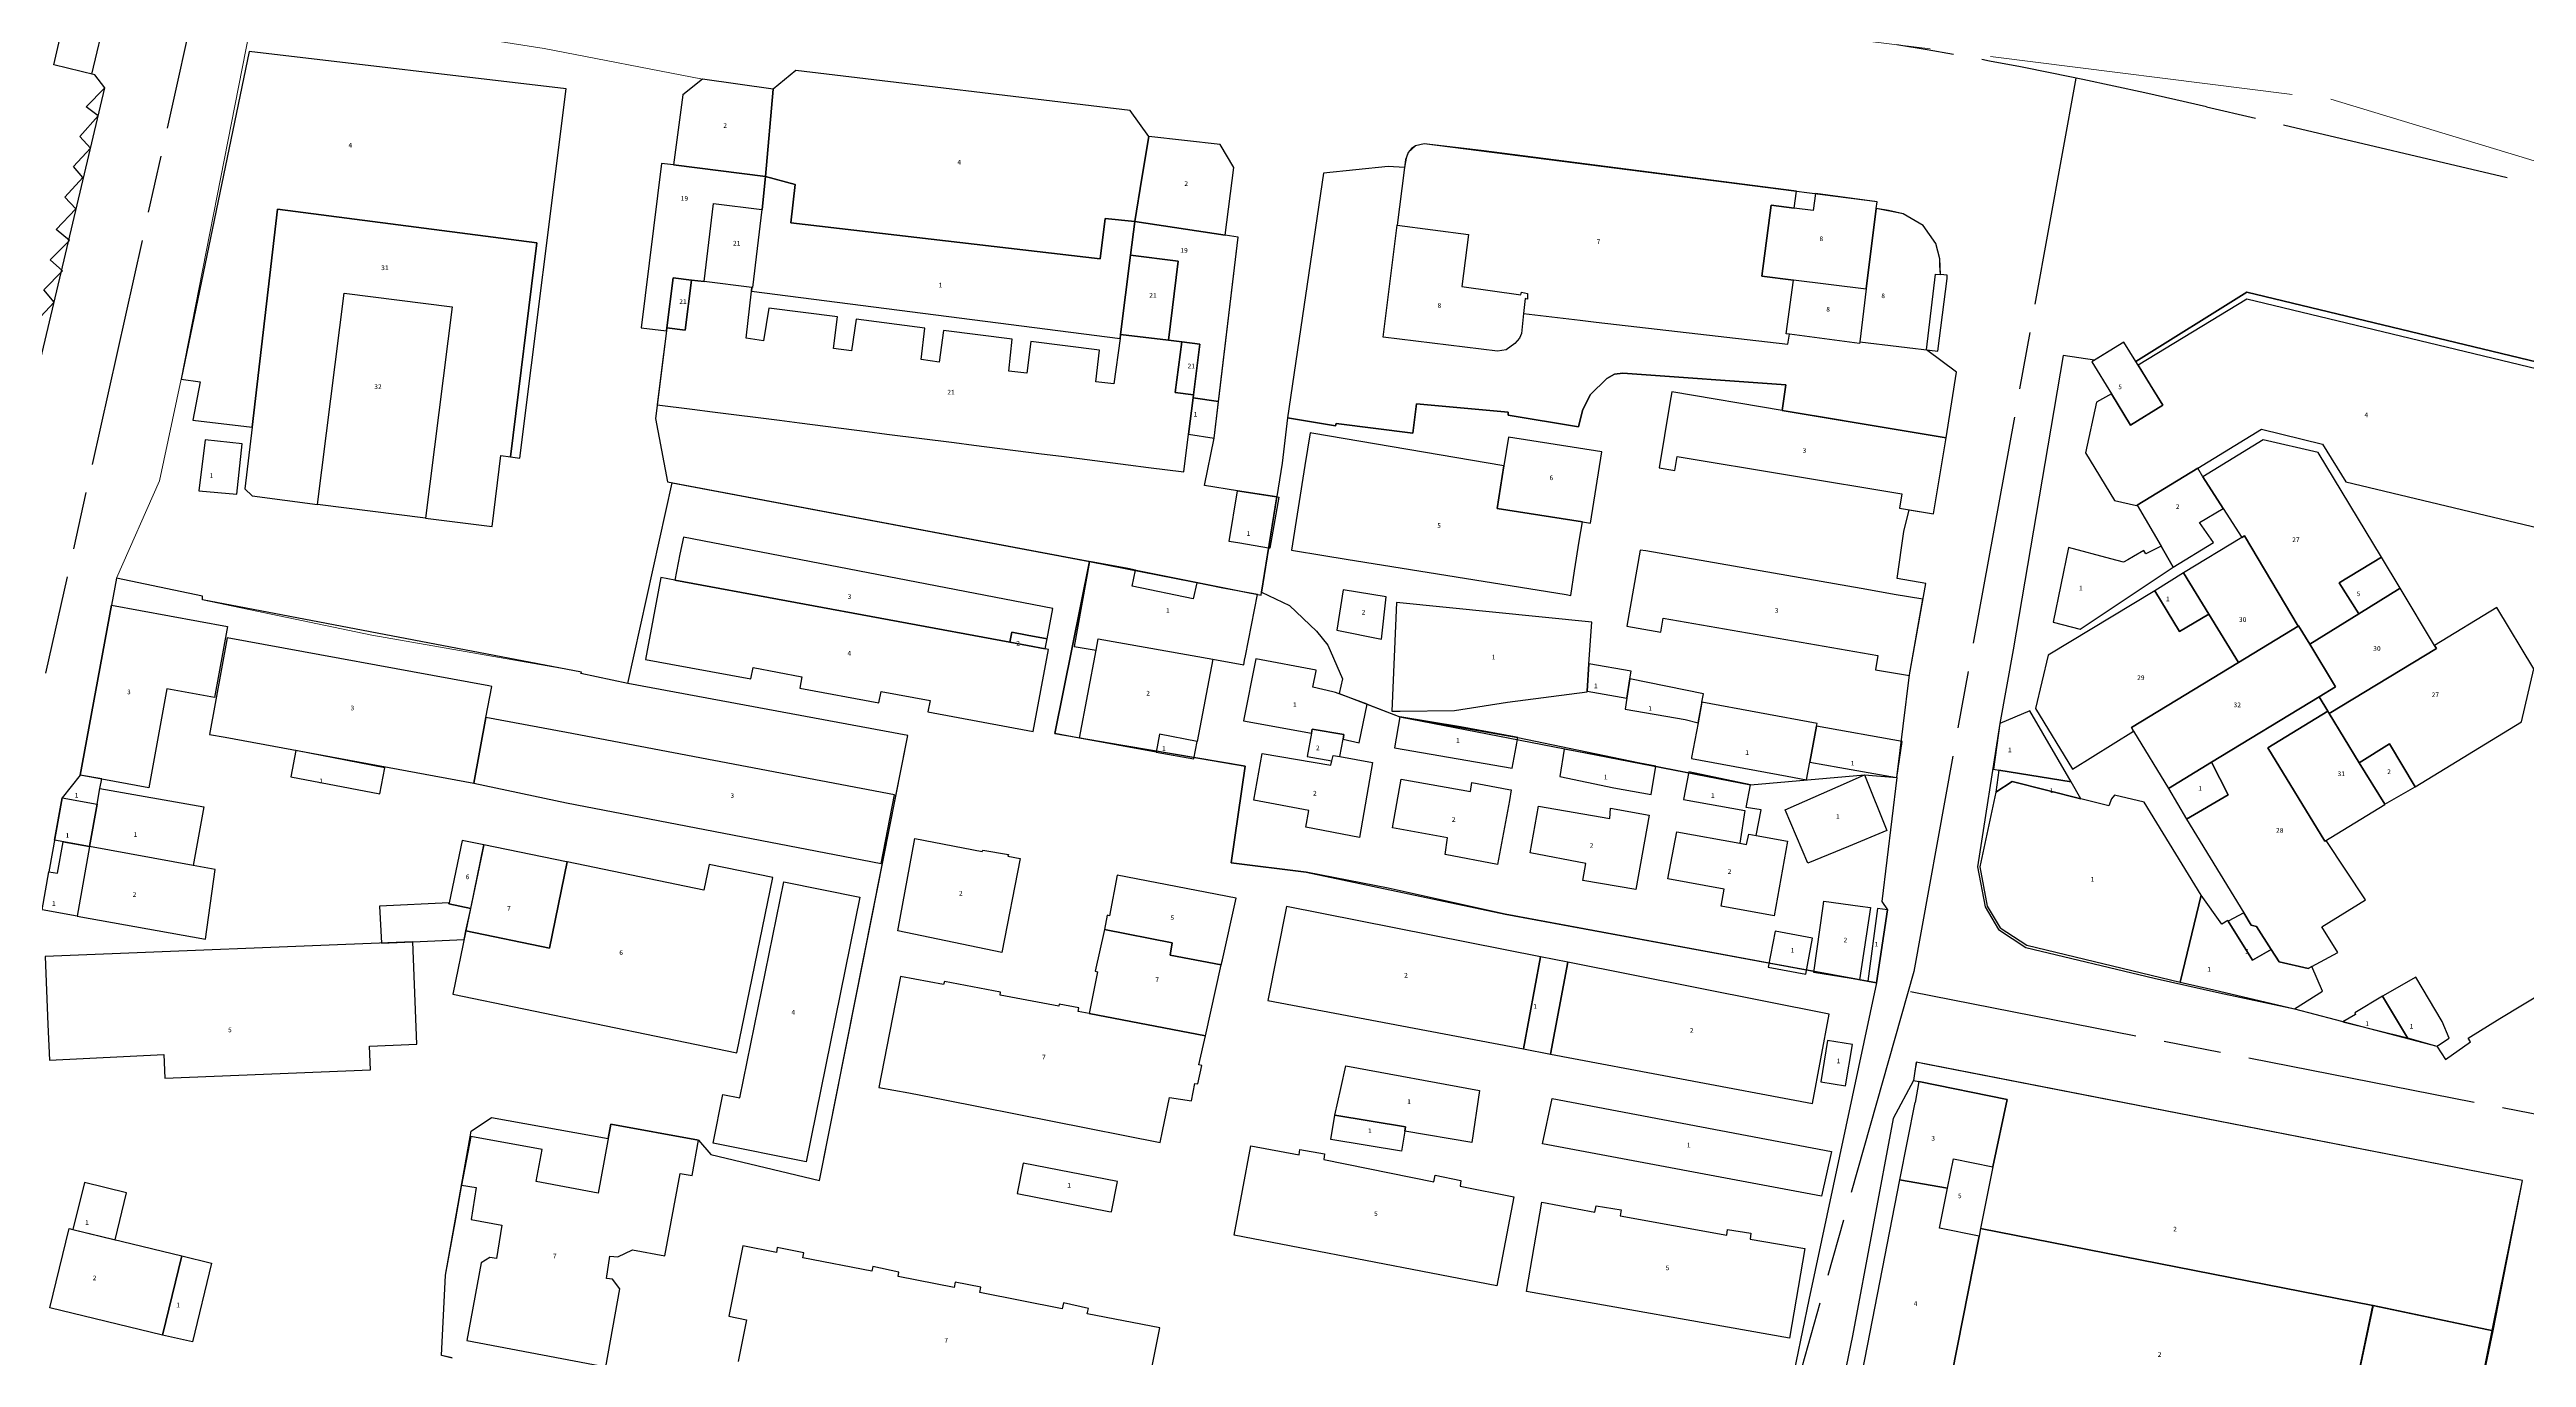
# Model space of a CAD drawing. Header units: millimetres. Extents: x 125232 to 134072, y 142885 to 152835.
# Drawn here: x 129196 to 129454.7, y 147079.5 to 147216.2 of the extents above; entities that cross this region are included whole.
import ezdxf
from ezdxf.enums import TextEntityAlignment as Align

# ---------------------------------------------------------------- set-up
doc = ezdxf.new("R2010")
doc.units = ezdxf.units.MM
doc.linetypes.add('ACAD_ISO08W100', pattern=[36, 24, -3, 6, -3])
doc.linetypes.add('CENTER', pattern=[50.8, 31.75, -6.35, 6.35, -6.35])
for name, color, linetype in [('buildings', 7, 'Continuous'), ('commerce', 10, 'Continuous'), ('commerce & office', 242, 'Continuous'), ('commerce and residence', 32, 'Continuous'), ('culture', 21, 'Continuous'), ('layers', 7, 'Continuous'), ('research & university', 30, 'Continuous'), ('residence', 2, 'Continuous'), ('residence-bad', 41, 'Continuous'), ('老城北中心线', 7, 'ACAD_ISO08W100')]:
    doc.layers.add(name, color=color, linetype=linetype)
doc.layers.add('government', color=221, linetype='Continuous', lineweight=0)
doc.layers.add('super block', color=6, linetype='CENTER', lineweight=0)
doc.styles.add('层数', font='', dxfattribs={"height": 2})
doc.styles.get('层数').set_extended_font_data('FangSong_GB2312')

msp = doc.modelspace()

# ---------------------------------------------------------------- linework, layer by layer
at = {"layer": 'buildings', "linetype": 'Continuous', "elevation": 108.08, "flags": 128}
msp.add_lwpolyline([(129194.62, 147187.74), (129196.51, 147189.77), (129195.41, 147191.06), (129197.37, 147193.04), (129196.08, 147194.21), (129198.08, 147196.2), (129196.69, 147197.35), (129198.77, 147199.52), (129197.6, 147200.73), (129199.5, 147202.78), (129198.51, 147203.94), (129200.29, 147205.87), (129199.18, 147207.08), (129201.08, 147209.25), (129199.85, 147210.17), (129201.8, 147212.16), (129200.73, 147213.52), (129196.45, 147214.56), (129196.45, 147214.56), (129197.94, 147221.03)], dxfattribs=at)
at = {"layer": 'buildings', "linetype": 'Continuous', "flags": 128}
for points, elevation in [([(129249.96, 147212.07), (129216.85, 147215.96), (129209.76, 147181.74), (129211.73, 147181.45), (129210.97, 147177.46), (129217.16, 147176.71), (129219.81, 147199.49), (129246.9, 147195.97), (129244.16, 147173.61), (129245.14, 147173.49)], 108.08), ([(129219.81, 147199.49), (129217.16, 147176.71), (129216.41, 147170.26), (129217.16, 147169.53), (129224.01, 147168.65), (129226.78, 147190.71), (129238.06, 147189.29), (129235.29, 147167.21), (129242.23, 147166.33), (129243.14, 147173.74), (129244.16, 147173.61), (129246.9, 147195.97)], 108.08), ([(129226.78, 147190.71), (129238.06, 147189.29), (129235.29, 147167.21), (129224.01, 147168.65)], 108.08), ([(129212.27, 147175.4), (129211.6, 147170.08), (129215.56, 147169.73), (129216.14, 147174.96)], 15.24), ([(129213.23, 147148.48), (129208.28, 147149.38), (129206.39, 147139.05), (129199.21, 147140.37), (129202.47, 147158.12), (129214.59, 147155.89)], 20.66), ([(129231.04, 147141.13), (129221.73, 147142.94), (129221.2, 147140.19), (129230.52, 147138.4)], 22.84), ([(129200.99, 147137.34), (129200.2, 147132.89), (129196.52, 147133.56), (129197.32, 147138)], 15.98), ([(129363.1, 147136.19), (129361.71, 147128.41), (129356.16, 147129.36), (129356.48, 147131.13), (129350.66, 147132.25), (129351.55, 147137.13), (129358.97, 147135.84), (129359.06, 147136.92)], 14.71), ([(129195.57, 147121.43), (129195.85, 147114.32), (129195.99, 147110.58), (129207.96, 147111.19), (129208.06, 147108.7), (129229.53, 147109.56), (129229.43, 147112.05), (129234.38, 147112.25), (129233.95, 147122.94)], 31.73), ([(129204.06, 147096.72), (129199.65, 147097.79), (129198.46, 147092.9), (129202.86, 147091.83)], 15.89), ([(129198.05, 147093), (129198.46, 147092.9), (129209.82, 147090.13), (129207.8, 147081.85), (129196.03, 147084.72)], 19.29), ([(129209.82, 147090.13), (129212.94, 147089.37), (129210.93, 147081.15), (129207.8, 147081.85)], 21.66)]:
    msp.add_lwpolyline(points, close=True, dxfattribs=dict(at, elevation=elevation))
for points in [[(129271.59, 147212.02), (129264.22, 147213.07), (129262.17, 147211.43), (129261.2, 147204.11), (129270.81, 147202.89)], [(129308.88, 147209.78), (129273.98, 147213.99), (129271.59, 147212.02), (129270.81, 147202.89), (129273.91, 147202.07), (129273.44, 147198.06), (129305.75, 147194.3), (129306.26, 147198.5), (129309.38, 147198.19), (129310.09, 147202.72), (129310.85, 147207.08)], [(129319.72, 147203.83), (129318.27, 147206.24), (129310.85, 147207.08), (129310.09, 147202.72), (129309.38, 147198.19), (129318.81, 147196.77)], [(129378.24, 147199.6), (129378.47, 147201.38), (129345.54, 147205.63), (129339.6, 147206.32), (129338.7, 147206.1), (129338.28, 147205.82), (129337.91, 147205.41), (129337.65, 147204.64), (129337.55, 147203.83), (129337.26, 147201.65), (129336.76, 147197.81), (129344.21, 147196.84), (129343.53, 147191.4), (129349.68, 147190.53), (129349.75, 147190.82), (129350.4, 147190.69), (129350.38, 147190.1), (129350.15, 147190.16), (129349.98, 147188.58), (129355.89, 147187.89), (129357.55, 147187.7), (129363.94, 147186.96), (129377.59, 147185.37), (129377.74, 147186.43), (129377.4, 147186.48), (129378.17, 147192.06), (129374.86, 147192.48), (129375.85, 147199.91)], [(129265.37, 147200.07), (129270.41, 147199.46), (129270.43, 147199.46), (129270.81, 147202.89), (129261.2, 147204.11), (129259.93, 147204.27), (129257.8, 147187.09), (129260.45, 147186.79), (129260.49, 147187.09), (129261.15, 147192.32), (129263.06, 147192.08), (129264.39, 147191.92)], [(129308.91, 147194.67), (129309.38, 147198.19), (129306.26, 147198.5), (129305.75, 147194.3), (129273.44, 147198.06), (129273.91, 147202.07), (129270.81, 147202.89), (129270.43, 147199.46), (129270.41, 147199.46), (129269.43, 147191.32), (129269.38, 147191.32), (129269.34, 147190.92), (129307.83, 147185.98), (129307.89, 147186.41), (129307.86, 147186.41)], [(129270.41, 147199.46), (129269.43, 147191.32), (129269.38, 147191.32), (129264.39, 147191.92), (129265.37, 147200.07)], [(129386.9, 147200.27), (129380.46, 147201.12), (129380.22, 147199.34), (129378.24, 147199.6), (129375.85, 147199.91), (129374.86, 147192.48), (129378.17, 147192.06), (129378.18, 147192.11), (129385.77, 147191.18), (129386.81, 147199.57)], [(129388.09, 147199.35), (129386.81, 147199.57), (129385.77, 147191.18), (129385.09, 147185.62), (129393.25, 147184.64), (129394.22, 147192.25), (129394.21, 147192.59), (129393.51, 147192.65), (129393.44, 147194.3), (129393.05, 147195.89), (129391.7, 147197.78), (129389.62, 147199)], [(129320.17, 147196.56), (129318.81, 147196.77), (129309.38, 147198.19), (129308.91, 147194.67), (129313.89, 147194.07), (129312.9, 147185.81), (129314.27, 147185.64), (129316.16, 147185.4), (129315.49, 147180.08), (129315.46, 147179.78), (129318.1, 147179.39)], [(129343.53, 147191.4), (129349.68, 147190.53), (129349.75, 147190.82), (129350.4, 147190.69), (129350.38, 147190.1), (129350.15, 147190.16), (129349.98, 147188.58), (129349.75, 147186.49), (129349.56, 147186.02), (129349.07, 147185.44), (129348.16, 147184.81), (129347.27, 147184.66), (129335.32, 147186.1), (129336.76, 147197.81), (129344.21, 147196.84)], [(129308.91, 147194.67), (129307.86, 147186.41), (129307.89, 147186.41), (129312.9, 147185.81), (129313.89, 147194.07)], [(129296.57, 147185.91), (129289.4, 147186.82), (129288.92, 147183.49), (129287.05, 147183.77), (129287.42, 147187.07), (129280.25, 147187.99), (129279.77, 147184.7), (129277.89, 147184.92), (129278.32, 147188.23), (129271.15, 147189.15), (129270.6, 147185.74), (129268.79, 147186.01), (129269.34, 147190.92), (129269.38, 147191.32), (129264.39, 147191.92), (129263.06, 147192.08), (129262.41, 147186.85), (129260.49, 147187.09), (129260.45, 147186.79), (129259.98, 147182.99), (129259.48, 147179.05), (129263.15, 147178.59), (129265.25, 147178.32), (129272.25, 147177.43), (129274.35, 147177.16), (129281.41, 147176.26), (129283.48, 147176), (129290.5, 147175.1), (129292.57, 147174.84), (129299.64, 147173.94), (129301.71, 147173.67), (129308.66, 147172.79), (129310.81, 147172.51), (129314.48, 147172.05), (129314.98, 147175.98), (129315.46, 147179.78), (129315.49, 147180.08), (129313.6, 147180.32), (129314.27, 147185.64), (129312.9, 147185.81), (129307.89, 147186.41), (129307.83, 147185.98), (129307.18, 147181.25), (129305.3, 147181.46), (129305.68, 147184.75), (129298.5, 147185.66), (129298.08, 147182.34), (129296.2, 147182.56)], [(129260.49, 147187.09), (129262.41, 147186.85), (129263.06, 147192.08), (129261.15, 147192.32)], [(129378.18, 147192.11), (129385.77, 147191.18), (129385.09, 147185.62), (129385.07, 147185.46), (129377.74, 147186.43), (129377.4, 147186.48), (129378.17, 147192.06)], [(129413.92, 147183.59), (129425.51, 147190.81), (129462.53, 147181.89), (129468.94, 147170.12), (129468.1, 147166.93), (129466.38, 147167.35), (129466.61, 147168.31), (129466.94, 147169.63), (129460.4, 147180.21), (129460.67, 147181.64), (129425.51, 147190.1), (129414.17, 147183.18)], [(129460.4, 147180.21), (129460.67, 147181.64), (129425.51, 147190.1), (129414.17, 147183.18), (129415.42, 147181.14), (129416.74, 147179), (129413.38, 147176.94), (129411.38, 147180.18), (129409.82, 147179.33), (129408.66, 147174.04), (129411.7, 147169.06), (129414.01, 147168.52), (129414.07, 147168.55), (129420.39, 147172.42), (129427.05, 147176.49), (129433.41, 147174.95), (129435.88, 147171), (129459.31, 147165.38), (129460.21, 147168.86), (129465.98, 147167.45), (129466.38, 147167.35), (129466.61, 147168.31), (129466.94, 147169.63)], [(129314.27, 147185.64), (129313.6, 147180.32), (129315.49, 147180.08), (129316.16, 147185.4)], [(129416.74, 147179), (129414.17, 147183.18), (129413.92, 147183.59), (129412.68, 147185.6), (129409.32, 147183.54), (129411.38, 147180.18), (129413.38, 147176.94)], [(129318.1, 147179.39), (129315.46, 147179.78), (129314.98, 147175.98), (129317.65, 147175.56)], [(129365.45, 147180.39), (129365.26, 147179.23), (129364.13, 147172.46), (129365.78, 147172.18), (129366.03, 147173.66), (129389.5, 147169.74), (129389.26, 147168.26), (129392.79, 147167.67), (129394.11, 147175.6), (129383.79, 147177.32), (129383.3, 147177.41), (129376.98, 147178.46)], [(129356.12, 147166.81), (129347.22, 147168.22), (129347.93, 147172.69), (129327.86, 147176.08), (129327.69, 147176.11), (129327.14, 147172.71), (129325.74, 147163.86), (129329.13, 147163.31), (129331.46, 147162.94), (129354.44, 147159.22), (129354.9, 147159.14), (129355.3, 147161.69), (129355.8, 147164.82)], [(129348.4, 147175.67), (129347.93, 147172.69), (129347.22, 147168.22), (129356.12, 147166.81), (129356.96, 147166.68), (129358.14, 147174.13)], [(129432.96, 147174.07), (129427.24, 147175.39), (129420.93, 147171.54), (129423.05, 147168.23), (129425, 147165.18), (129425.29, 147165.36), (129430.87, 147155.92), (129430.93, 147155.96), (129432.11, 147154.03), (129437.22, 147157.2), (129435.17, 147160.44), (129439.6, 147163.12)], [(129423.05, 147168.23), (129420.93, 147171.54), (129420.39, 147172.42), (129414.07, 147168.55), (129416.57, 147164.27), (129417.84, 147162.09), (129422.04, 147164.65), (129420.57, 147166.75)], [(129319.23, 147164.76), (129320.1, 147170.07), (129324.41, 147169.39), (129323.49, 147164.06), (129323.32, 147164.09), (129320.33, 147164.58)], [(129262.24, 147165.24), (129261.86, 147163.43), (129261.34, 147160.74), (129296.31, 147154.25), (129296.52, 147155.31), (129298.14, 147155), (129300.21, 147154.61), (129300.82, 147157.78)], [(129425.29, 147165.36), (129425, 147165.18), (129418.9, 147161.5), (129421.57, 147157.17), (129424.66, 147152.14), (129430.87, 147155.92)], [(129322.2, 147159.22), (129318.4, 147159.93), (129315.85, 147160.45), (129315.48, 147158.78), (129309.11, 147160.11), (129309.44, 147161.78), (129308.65, 147161.94), (129304.64, 147162.69), (129303.05, 147153.79), (129305.32, 147153.41), (129305.55, 147154.61), (129317.53, 147152.48), (129320.76, 147151.9), (129320.84, 147152.38), (129320.93, 147152.83)], [(129391.68, 147158.73), (129388.7, 147159.25), (129387.76, 147159.41), (129385.23, 147159.85), (129362.74, 147163.78), (129362.15, 147163.88), (129360.76, 147155.91), (129364.31, 147155.29), (129364.57, 147156.77), (129386.99, 147152.86), (129386.74, 147151.38), (129390.29, 147150.76), (129390.3, 147150.83)], [(129417.84, 147162.09), (129416.57, 147164.27), (129414.98, 147163.47), (129414.75, 147163.84), (129413.69, 147163.21), (129413.08, 147162.85), (129412.63, 147162.6), (129411.31, 147162.96), (129406.9, 147164.16), (129405.29, 147156.33), (129408.13, 147155.61)], [(129439.6, 147163.12), (129435.17, 147160.44), (129437.22, 147157.2), (129441.54, 147159.89)], [(129259.86, 147161.02), (129258.27, 147152.45), (129260.92, 147151.96), (129269.27, 147150.41), (129269.49, 147151.59), (129274.6, 147150.64), (129274.38, 147149.46), (129282.64, 147147.93), (129282.86, 147149.11), (129287.98, 147148.16), (129287.76, 147146.98), (129298.77, 147144.93), (129300.36, 147153.5), (129300, 147153.56), (129296.31, 147154.25), (129261.34, 147160.74)], [(129418.9, 147161.5), (129415.9, 147159.62), (129418.49, 147155.36), (129421.57, 147157.17)], [(129441.54, 147159.89), (129437.22, 147157.2), (129432.11, 147154.03), (129434.8, 147149.59), (129433.07, 147148.54), (129433.98, 147147.05), (129434.12, 147146.81), (129445.33, 147153.59), (129445.14, 147153.9)], [(129331.14, 147159.71), (129330.48, 147155.51), (129335.14, 147154.57), (129335.64, 147158.99)], [(129356.62, 147149.07), (129356.62, 147149.15), (129356.81, 147151.98), (129357.11, 147156.36), (129336.7, 147158.4), (129336.21, 147147.06), (129337.1, 147147.06), (129342.77, 147147.11), (129348.29, 147147.98)], [(129424.66, 147152.14), (129421.57, 147157.17), (129418.49, 147155.36), (129415.9, 147159.62), (129404.77, 147152.88), (129403.46, 147147.33), (129407.32, 147140.98), (129413.68, 147144.96), (129413.46, 147145.33)], [(129455.51, 147151.47), (129451.62, 147157.86), (129445.14, 147153.9), (129445.33, 147153.59), (129434.12, 147146.81), (129437.27, 147141.66), (129440.42, 147143.62), (129443.09, 147139.15), (129454.2, 147145.93)], [(129214.57, 147154.72), (129212.71, 147144.62), (129214.35, 147144.32), (129240.34, 147139.54), (129241.6, 147146.37), (129242.2, 147149.63), (129241.9, 147149.69)], [(129300.21, 147154.61), (129298.14, 147155), (129296.52, 147155.31), (129296.31, 147154.25), (129300, 147153.56)], [(129311.61, 147142.75), (129303.58, 147144.24), (129305.32, 147153.41), (129305.55, 147154.61), (129317.53, 147152.48), (129315.87, 147143.88), (129311.94, 147144.65)], [(129413.46, 147145.33), (129413.68, 147144.96), (129417.33, 147138.96), (129421.83, 147141.7), (129433.07, 147148.54), (129434.8, 147149.59), (129432.11, 147154.03), (129430.93, 147155.96), (129430.87, 147155.92), (129424.66, 147152.14)], [(129330.07, 147149.08), (129327.96, 147149.56), (129328.3, 147151.26), (129328.31, 147151.32), (129322, 147152.5), (129320.71, 147146.05), (129327.81, 147144.73), (129327.89, 147145.18), (129331.22, 147144.6), (129331.13, 147144.12), (129332.81, 147143.73), (129333.65, 147147.79), (129330.32, 147148.99)], [(129361.21, 147151.24), (129356.81, 147151.98), (129356.62, 147149.15), (129360.75, 147148.4), (129361.08, 147150.42)], [(129368.6, 147147.89), (129368.61, 147147.98), (129368.77, 147148.84), (129361.08, 147150.42), (129360.75, 147148.4), (129360.58, 147147.27), (129366.85, 147146.16), (129368.21, 147145.84)], [(129379.54, 147139.87), (129379.88, 147141.72), (129380.59, 147145.49), (129380.63, 147145.74), (129368.61, 147147.98), (129368.21, 147145.84), (129367.53, 147142.19), (129367.52, 147142.11), (129377.51, 147140.25)], [(129402.87, 147147.07), (129399.73, 147145.77), (129399.07, 147140.97), (129399.62, 147140.88), (129407.16, 147139.65)], [(129425.97, 147124.69), (129426.55, 147124.56), (129428.08, 147122.15), (129428.9, 147120.87), (129431.93, 147120.17), (129432.3, 147120.37), (129435.04, 147121.83), (129433.37, 147124.51), (129437.93, 147127.33), (129433.82, 147133.54), (129433.67, 147133.46), (129427.71, 147143.22), (129433.98, 147147.05), (129433.07, 147148.54), (129421.83, 147141.7), (129423.56, 147138.3), (129419.21, 147135.75), (129425.2, 147125.96)], [(129427.71, 147143.22), (129433.67, 147133.46), (129439.94, 147137.29), (129439.92, 147137.32), (129437.27, 147141.66), (129434.12, 147146.81), (129433.98, 147147.05)], [(129240.34, 147139.54), (129250, 147137.46), (129282.89, 147131.14), (129284.26, 147138.31), (129250, 147144.82), (129241.6, 147146.37), (129240.34, 147139.54)], [(129315.87, 147143.88), (129311.94, 147144.65), (129311.61, 147142.75), (129315.52, 147142.08)], [(129331.22, 147144.6), (129327.89, 147145.18), (129327.81, 147144.73), (129327.38, 147142.32), (129329.95, 147141.84), (129330.1, 147142.42), (129330.78, 147142.3), (129331.13, 147144.12)], [(129349.36, 147144.31), (129349.02, 147144.37), (129343.4, 147145.41), (129337.04, 147146.44), (129336.51, 147143.22), (129348.8, 147141.08), (129349.19, 147143.32)], [(129389.52, 147143.88), (129380.59, 147145.49), (129379.88, 147141.72), (129383.01, 147141.16), (129388.92, 147140.11), (129388.95, 147140.1)], [(129334.2, 147141.67), (129332.83, 147133.84), (129327.24, 147134.92), (129327.56, 147136.67), (129321.79, 147137.73), (129322.68, 147142.61), (129329.83, 147141.4), (129329.95, 147141.84), (129330.1, 147142.42), (129330.78, 147142.3)], [(129363.79, 147141.3), (129360.44, 147141.92), (129357.23, 147142.51), (129354.23, 147143.07), (129353.75, 147140.22), (129359.41, 147139.04), (129363.29, 147138.33)], [(129421.83, 147141.7), (129417.33, 147138.96), (129419.21, 147135.75), (129423.56, 147138.3)], [(129440.42, 147143.62), (129437.27, 147141.66), (129439.92, 147137.32), (129443.09, 147139.15)], [(129201.46, 147139.96), (129199.21, 147140.37), (129197.32, 147138), (129200.99, 147137.34), (129201.28, 147138.97)], [(129348.69, 147138.82), (129348.49, 147137.72), (129347.27, 147131.03), (129341.77, 147132.06), (129342.03, 147133.81), (129336.28, 147134.87), (129337.18, 147139.93), (129344.44, 147138.64), (129344.59, 147139.6), (129348.43, 147138.86)], [(129374.79, 147136.75), (129373.21, 147136.99), (129373.68, 147139.36), (129367.25, 147140.71), (129366.69, 147137.82), (129373.08, 147136.66), (129372.58, 147133.26), (129373.26, 147133.13), (129373.49, 147134.18), (129374.27, 147134.04)], [(129385.6, 147140.41), (129387.92, 147134.57), (129383.93, 147132.92), (129379.66, 147131.15), (129377.3, 147136.74), (129378.5, 147137.26), (129382.85, 147139.19)], [(129420.77, 147127.81), (129414.79, 147137.54), (129411.69, 147138.26), (129411.37, 147137.87), (129411.12, 147137.16), (129408.18, 147137.9), (129401.01, 147139.7), (129399.31, 147138.59), (129399.29, 147138.57), (129397.64, 147130.77), (129398.41, 147126.68), (129399.77, 147124.41), (129402.53, 147122.6), (129418.55, 147118.74)], [(129399.62, 147140.88), (129399.31, 147138.59), (129401.01, 147139.7), (129408.18, 147137.9), (129407.16, 147139.65)], [(129200.2, 147132.89), (129200.99, 147137.34), (129201.28, 147138.97), (129212.12, 147137.04), (129211.01, 147130.93)], [(129377.56, 147133.45), (129376.14, 147125.66), (129370.6, 147126.67), (129370.92, 147128.45), (129365.05, 147129.52), (129365.98, 147134.44), (129372.58, 147133.26), (129373.26, 147133.13), (129373.49, 147134.18), (129374.27, 147134.04)], [(129198.9, 147125.63), (129195.24, 147126.28), (129195.95, 147130.27), (129196.83, 147130.11), (129197.42, 147133.4), (129200.2, 147132.89)], [(129213.3, 147130.51), (129211.01, 147130.93), (129200.2, 147132.89), (129198.9, 147125.63), (129212.29, 147123.21)], [(129241.37, 147133.09), (129239.1, 147133.55), (129237.75, 147127.03), (129237.73, 147126.91), (129240, 147126.44)], [(129238.15, 147117.47), (129267.8, 147111.36), (129271.57, 147129.66), (129264.91, 147131.03), (129264.36, 147128.35), (129250.08, 147131.29), (129248.23, 147122.29), (129239.51, 147124.08), (129238.15, 147117.47)], [(129239.51, 147124.08), (129248.23, 147122.29), (129250.08, 147131.29), (129250, 147131.31), (129241.37, 147133.09), (129239.51, 147124.08)], [(129284.62, 147124.1), (129286.4, 147133.73), (129293.41, 147132.39), (129293.48, 147132.51), (129296.19, 147132.06), (129296.12, 147131.88), (129297.39, 147131.67), (129295.49, 147121.82)], [(129272.7, 147129.23), (129280.66, 147127.61), (129275.04, 147099.96), (129265.32, 147101.93), (129266.35, 147107.01), (129268.11, 147106.65)], [(129319.96, 147127.5), (129307.51, 147129.9), (129306.73, 147125.65), (129306.49, 147125.72), (129306.21, 147124.24), (129313.27, 147122.85), (129313.06, 147121.54), (129318.4, 147120.55), (129318.52, 147121.08)], [(129240, 147126.44), (129237.73, 147126.91), (129237.75, 147127.03), (129230.49, 147126.69), (129230.67, 147122.81), (129233.95, 147122.94), (129239.33, 147123.19), (129239.51, 147124.08)], [(129351.74, 147121.38), (129325.2, 147126.65), (129323.26, 147116.81), (129349.97, 147111.77)], [(129385.07, 147118.96), (129380.29, 147119.73), (129381.26, 147126.66), (129381.34, 147127.21), (129385.15, 147126.67), (129386.21, 147126.52)], [(129386.94, 147126.42), (129385.92, 147118.83), (129386.85, 147118.68), (129387.99, 147126.28)], [(129432.3, 147120.37), (129431.93, 147120.17), (129428.9, 147120.87), (129428.08, 147122.15), (129426.13, 147121.04), (129423.57, 147125.09), (129423.53, 147125.16), (129422.91, 147124.81), (129420.77, 147127.81), (129418.55, 147118.74), (129422.06, 147117.94), (129430.5, 147115.96), (129433.44, 147117.8)], [(129318.4, 147120.55), (129313.06, 147121.54), (129313.27, 147122.85), (129306.21, 147124.24), (129305.24, 147119.89), (129305.48, 147119.82), (129304.59, 147115.46), (129316.74, 147113.12)], [(129376.25, 147124.05), (129375.54, 147120.3), (129379.46, 147119.57), (129380.17, 147123.34)], [(129426.55, 147124.56), (129425.97, 147124.69), (129425.2, 147125.96), (129423.57, 147125.09), (129426.13, 147121.04), (129428.08, 147122.15)], [(129354.6, 147120.82), (129351.74, 147121.39), (129349.97, 147111.77), (129352.79, 147111.21)], [(129303.47, 147115.68), (129303.54, 147116.04), (129301.46, 147116.45), (129301.45, 147116.21), (129295.32, 147117.38), (129295.33, 147117.68), (129289.5, 147118.79), (129289.37, 147118.49), (129284.9, 147119.33), (129282.62, 147107.73), (129285.78, 147107.17), (129289.53, 147106.43), (129312.01, 147101.98), (129312.25, 147103.16), (129312.98, 147106.7), (129315.3, 147106.34), (129315.65, 147108.13), (129315.95, 147108.12), (129316.36, 147110.02), (129316.06, 147110.09), (129316.74, 147113.12), (129304.59, 147115.46)], [(129381.9, 147115.4), (129354.6, 147120.83), (129352.79, 147111.21), (129380.15, 147106.07)], [(129443.19, 147119.25), (129439.7, 147117.26), (129442.31, 147112.92), (129445.38, 147112.06), (129445.54, 147112.16), (129446.67, 147112.89), (129445.93, 147114.62)], [(129439.7, 147117.26), (129436.81, 147115.52), (129436.87, 147115.34), (129435.54, 147114.59), (129442.31, 147112.92)], [(129384.33, 147112.21), (129381.72, 147112.63), (129381.02, 147108.31), (129383.6, 147107.89)], [(129345.36, 147107.42), (129344.59, 147102), (129337.56, 147103.15), (129337.63, 147103.63), (129330.27, 147104.83), (129330.89, 147107.63), (129331.42, 147109.99)], [(129400.5, 147106.49), (129391.28, 147108.34), (129390.87, 147106.15), (129390.85, 147106.16), (129389.24, 147098.08), (129394.26, 147097.21), (129394.87, 147100.26), (129398.99, 147099.45)], [(129454.32, 147098), (129392.18, 147110.14), (129391, 147110.37), (129390.97, 147110.2), (129390.89, 147109.69), (129390.69, 147108.46), (129391.28, 147108.34), (129400.5, 147106.49), (129398.99, 147099.45), (129397.71, 147093.01), (129438.7, 147084.94), (129451.27, 147082.32)], [(129351.94, 147101.84), (129352.96, 147106.59), (129382.13, 147101.05), (129381.11, 147096.36)], [(129239.59, 147081.3), (129254.11, 147078.56), (129255.58, 147086.68), (129254.83, 147087.72), (129254.18, 147087.79), (129254.54, 147090.11), (129255.37, 147090.03), (129256.89, 147090.76), (129260.27, 147090.13), (129261.88, 147098.75), (129263.12, 147098.52), (129263.8, 147102.21), (129254.65, 147103.91), (129253.31, 147096.7), (129246.84, 147097.9), (129247.46, 147101.24), (129240, 147102.62), (129239.05, 147097.51), (129240.57, 147097.27), (129240.04, 147093.95), (129243.26, 147093.35), (129242.71, 147089.85), (129242, 147089.98), (129241.09, 147089.4), (129239.59, 147081.3)], [(129330.27, 147104.83), (129337.63, 147103.63), (129337.56, 147103.15), (129337.23, 147101.08), (129329.83, 147102.29)], [(129319.76, 147092.29), (129321.49, 147101.62), (129326.54, 147100.7), (129326.62, 147101.25), (129329.17, 147100.79), (129329.1, 147100.2), (129340.59, 147097.87), (129340.73, 147098.58), (129343.43, 147098.02), (129343.36, 147097.42), (129348.96, 147096.32), (129347.18, 147087)], [(129398.99, 147099.45), (129397.71, 147093.01), (129397.55, 147092.2), (129393.43, 147093.02), (129394.26, 147097.21), (129394.87, 147100.26)], [(129307.56, 147097.9), (129297.7, 147099.83), (129297.09, 147096.67), (129306.67, 147094.78), (129306.92, 147094.73)], [(129397.55, 147092.2), (129393.43, 147093.02), (129394.26, 147097.21), (129389.24, 147098.08), (129384.04, 147071.43), (129389.93, 147070.25), (129390.42, 147072.72), (129390.43, 147072.74), (129391.22, 147077.95), (129391.34, 147078.18), (129391.64, 147078.35), (129394.71, 147077.76)], [(129350.27, 147086.43), (129351.88, 147095.75), (129357.43, 147094.71), (129357.57, 147095.38), (129360.18, 147094.96), (129360.05, 147094.31), (129371.2, 147092.3), (129371.28, 147092.91), (129373.71, 147092.5), (129373.63, 147091.9), (129379.37, 147090.92), (129377.76, 147081.54)], [(129438.7, 147084.94), (129397.71, 147093.01), (129397.55, 147092.2), (129394.71, 147077.76), (129435.53, 147069.82)], [(129451.27, 147082.32), (129438.71, 147084.95), (129435.53, 147069.82), (129448.13, 147067.37)]]:
    msp.add_lwpolyline(points, close=True, dxfattribs=at)
msp.add_lwpolyline([(129311.05, 147077.92), (129311.98, 147082.61), (129304.4, 147084.1), (129304.52, 147084.65), (129301.91, 147085.22), (129301.78, 147084.62), (129293.18, 147086.31), (129293.29, 147086.86), (129290.61, 147087.39), (129290.5, 147086.84), (129284.64, 147087.99), (129284.73, 147088.45), (129282, 147089.03), (129281.9, 147088.53), (129274.71, 147089.95), (129274.8, 147090.44), (129272.02, 147091), (129271.94, 147090.49), (129268.43, 147091.18), (129266.98, 147083.83), (129268.81, 147083.47), (129267.95, 147079.11)], dxfattribs=at)
at = {"layer": 'commerce'}
msp.add_lwpolyline([(129329.09, 147203.26), (129325.31, 147177.69), (129330.32, 147176.85), (129330.39, 147177.1), (129338.42, 147176.09), (129338.81, 147179.14), (129348.38, 147178.27), (129348.37, 147177.97), (129355.73, 147176.74), (129356.14, 147178.44), (129356.94, 147180.09), (129358.67, 147181.79), (129359.48, 147182.26), (129360.34, 147182.36), (129361.32, 147182.29), (129377.36, 147181.12), (129376.98, 147178.46), (129394.11, 147175.6), (129395.2, 147182.45), (129392.06, 147184.79), (129393.02, 147192.69), (129393.51, 147192.65), (129393.47, 147193.59), (129393.44, 147194.3), (129393.05, 147195.89), (129391.7, 147197.78), (129389.62, 147199), (129386.81, 147199.57), (129386.9, 147200.27), (129339.6, 147206.32), (129338.7, 147206.1), (129337.91, 147205.41), (129337.71, 147204.82), (129337.55, 147203.83), (129335.85, 147203.94)], close=True, dxfattribs=at)
at = {"layer": 'commerce & office'}
msp.add_lwpolyline([(129462.53, 147181.89), (129425.51, 147190.81), (129413.92, 147183.59), (129412.68, 147185.6), (129409.62, 147183.73), (129406.34, 147184.21), (129404.72, 147174.76), (129401.11, 147153.45), (129399.73, 147145.77), (129397.38, 147130.77), (129398.18, 147126.59), (129399.58, 147124.24), (129402.43, 147122.37), (129415.83, 147119.15), (129422.68, 147117.62), (129430.5, 147115.96), (129445.38, 147112.06), (129446.26, 147110.65), (129448.87, 147112.5), (129448.64, 147112.89), (129451.94, 147114.95), (129461.76, 147120.87)], dxfattribs=at)
at = {"layer": 'commerce and residence'}
for points in [[(129262.17, 147211.43), (129261.2, 147204.11), (129259.93, 147204.27), (129257.8, 147187.09), (129260.45, 147186.79), (129259.3, 147177.63), (129260.55, 147171), (129308.65, 147161.94), (129322.56, 147159.15), (129322.61, 147159.47), (129324.2, 147169.42), (129320.1, 147170.07), (129316.64, 147170.62), (129317.65, 147175.56), (129320.17, 147196.56), (129318.81, 147196.77), (129319.72, 147203.83), (129318.27, 147206.24), (129310.85, 147207.08), (129308.88, 147209.78), (129273.98, 147213.99), (129271.59, 147212.02), (129264.22, 147213.07)], [(129324.76, 147172.95), (129322.61, 147159.47), (129325.53, 147158.07), (129328.34, 147155.39), (129329.52, 147153.95), (129331.06, 147150.44), (129330.72, 147148.9), (129333.65, 147147.79), (129337.04, 147146.44), (129349.36, 147144.31), (129363.79, 147141.3), (129373.68, 147139.36), (129385.6, 147140.41), (129388.95, 147140.1), (129390.3, 147150.83), (129391.99, 147160.39), (129388.99, 147160.92), (129389.68, 147165.81), (129390.27, 147168.09), (129392.79, 147167.67), (129394.11, 147175.6), (129376.98, 147178.46), (129377.36, 147181.12), (129360.34, 147182.36), (129359.48, 147182.26), (129358.67, 147181.79), (129356.94, 147180.09), (129356.14, 147178.44), (129355.73, 147176.74), (129348.37, 147177.97), (129348.38, 147178.27), (129338.81, 147179.14), (129338.42, 147176.09), (129330.39, 147177.1), (129330.32, 147176.85), (129325.31, 147177.69)]]:
    msp.add_lwpolyline(points, close=True, dxfattribs=at)
at = {"layer": 'culture'}
msp.add_lwpolyline([(129391, 147110.37), (129390.69, 147108.46), (129388.59, 147104.49), (129384.33, 147081.78), (129381.32, 147067.11), (129378.64, 147050.16), (129390.74, 147045.65), (129413.53, 147040.4), (129408.78, 147025.12), (129409.36, 147021.96), (129427.03, 147016.31), (129427.37, 147017.28), (129435.08, 147014.62), (129436.02, 147014.04), (129440.32, 147027.09), (129443.34, 147037.22), (129446.76, 147048.9), (129450.31, 147065.66), (129448.13, 147067.37), (129454.32, 147098)], close=True, dxfattribs=at)
at = {"layer": 'government'}
msp.add_lwpolyline([(129247.68, 147216.28), (129223.42, 147220.06), (129216.89, 147218.1), (129209.76, 147181.74), (129207.49, 147171.12), (129202.99, 147160.94), (129212, 147159.05), (129212, 147158.68), (129229.68, 147154.97), (129249.38, 147151.52), (129251.56, 147151.13), (129251.52, 147150.98), (129256.42, 147149.95), (129261.06, 147170.91), (129260.55, 147171), (129259.3, 147177.63), (129260.45, 147186.79), (129257.8, 147187.09), (129259.93, 147204.27), (129261.2, 147204.11), (129262.17, 147211.43), (129264.22, 147213.07)], close=True, dxfattribs=at)
at = {"layer": 'research & university'}
msp.add_lwpolyline([(129238.08, 147079.47), (129236.96, 147079.72), (129237.38, 147088.13), (129238.44, 147094), (129240.05, 147103.17), (129242.18, 147104.61), (129254.36, 147102.39), (129254.65, 147103.91), (129263.8, 147102.21), (129265.07, 147100.74), (129276.44, 147098.03), (129281.82, 147125.15), (129285.66, 147144.5), (129256.42, 147149.95), (129251.52, 147150.98), (129251.56, 147151.13), (129212, 147158.68), (129212, 147159.05), (129202.99, 147160.94), (129202.47, 147158.12), (129199.21, 147140.37), (129197.32, 147138), (129195.95, 147130.27)], dxfattribs=at)
at = {"layer": 'residence'}
for points in [[(129106.14, 147220.5), (129103.86, 147200.18), (129142.22, 147194.83), (129141.98, 147193.67), (129156.9, 147191.79), (129156.92, 147188.67), (129161.09, 147180.19), (129166.07, 147176.69), (129171.11, 147174.36), (129176.42, 147170.47), (129190.11, 147164.57), (129191.89, 147170.34), (129201.8, 147212.16), (129200.73, 147213.52), (129200.43, 147213.59), (129201.91, 147219.85)], [(129238.08, 147079.46), (129236.96, 147079.72), (129237.38, 147088.13), (129240.05, 147103.17), (129242.18, 147104.61), (129254.36, 147102.39), (129254.65, 147103.91), (129263.8, 147102.21), (129265.07, 147100.74), (129276.44, 147098.03), (129285.66, 147144.5), (129256.42, 147149.95), (129261.06, 147170.91), (129304.64, 147162.69), (129301.03, 147144.72), (129320.88, 147141.31), (129319.43, 147131.21), (129327.26, 147130.24), (129348.04, 147125.83), (129386.85, 147118.68), (129379.77, 147085.55), (129377.78, 147075.92)]]:
    msp.add_lwpolyline(points, dxfattribs=at)
at = {"layer": 'residence-bad'}
msp.add_lwpolyline([(129386.85, 147118.68), (129375.62, 147120.71), (129348.04, 147125.83), (129335.82, 147128.55), (129327.26, 147130.24), (129319.43, 147131.21), (129320.88, 147141.31), (129303.58, 147144.24), (129301.03, 147144.72), (129304.64, 147162.69), (129322.56, 147159.15), (129322.61, 147159.47), (129325.53, 147158.07), (129328.34, 147155.39), (129329.52, 147153.95), (129331.06, 147150.44), (129330.72, 147148.9), (129337.04, 147146.44), (129373.68, 147139.36), (129385.6, 147140.41), (129388.95, 147140.1), (129387.39, 147127.15), (129387.99, 147126.28)], close=True, dxfattribs=at)
at = {"layer": 'super block'}
msp.add_lwpolyline([(129586.82, 147665.29), (129484.43, 147655.95), (129305.84, 147636.53), (129230.32, 147635.11), (129060.99, 147641.75), (128986.53, 147645.04), (128874.94, 147666.3), (128842.12, 147674.61), (128909.71, 147602.36), (128947.58, 147549.81), (128972.14, 147500.22), (128983.66, 147451.51), (128976.28, 147385.84), (128942.97, 147272.66), (128941.32, 147267.02), (128995.53, 147266.06), (129434.3, 147210.97), (129586.89, 147164.78)], close=True, dxfattribs=at)
at = {"layer": '老城北中心线', "linetype": 'ACAD_ISO08W100', "lineweight": 25}
for p, q in [((129213.5, 147231.37), (129195.6, 147151)), ((129407.67, 147213.18), (129390.73, 147119.85)), ((129487.75, 147194.5), (129421.32, 147210.16)), ((129390.73, 147119.85), (129351.32, 146980.42)), ((129390.39, 147117.75), (129468.58, 147102.43))]:
    msp.add_line(p, q, dxfattribs=at)
msp.add_arc((129306.58, 146723.51), 500, 76.7335, 82.8065, dxfattribs=at)

# ---------------------------------------------------------------- texts
at = {"layer": 'layers', "linetype": 'Continuous', "style": '层数'}
for s, p in [('4', (129227.23, 147205.93)), ('2', (129266.39, 147207.98)), ('4', (129290.83, 147204.15)), ('2', (129314.55, 147201.92)), ('19', (129261.93, 147200.37)), ('21', (129267.4, 147195.69)), ('7', (129357.62, 147195.85)), ('8', (129380.88, 147196.15)), ('31', (129230.65, 147193.12)), ('19', (129314.12, 147194.94)), ('1', (129288.88, 147191.31)), ('21', (129261.78, 147189.59)), ('21', (129310.88, 147190.24)), ('8', (129340.99, 147189.18)), ('8', (129381.59, 147188.79)), ('8', (129387.34, 147190.19)), ('21', (129314.88, 147182.86)), ('32', (129229.93, 147180.7)), ('21', (129289.79, 147180.13)), ('5', (129412.09, 147180.68)), ('1', (129315.51, 147177.82)), ('4', (129437.8, 147177.74)), ('3', (129379.12, 147174.03)), ('1', (129212.73, 147171.4)), ('6', (129352.68, 147171.18)), ('2', (129418.1, 147168.17)), ('1', (129321.05, 147165.35)), ('5', (129340.96, 147166.2)), ('27', (129430.26, 147164.71)), ('1', (129407.98, 147159.66)), ('3', (129279.38, 147158.77)), ('1', (129312.62, 147157.3)), ('2', (129333.06, 147157.14)), ('3', (129376.22, 147157.32)), ('1', (129417.08, 147158.52)), ('5', (129436.98, 147159.06)), ('30', (129424.7, 147156.37)), ('4', (129279.35, 147152.84)), ('2', (129296.98, 147153.89)), ('1', (129346.65, 147152.46)), ('30', (129438.72, 147153.35)), ('1', (129357.33, 147149.44)), ('29', (129414.06, 147150.3)), ('3', (129204.11, 147148.81)), ('3', (129227.45, 147147.13)), ('2', (129310.56, 147148.68)), ('1', (129325.89, 147147.47)), ('1', (129363.01, 147147.08)), ('32', (129424.13, 147147.46)), ('27', (129444.82, 147148.51)), ('1', (129342.93, 147143.76)), ('1', (129312.22, 147142.92)), ('2', (129328.28, 147142.96)), ('1', (129373.13, 147142.47)), ('1', (129384.15, 147141.37)), ('1', (129400.57, 147142.75)), ('1', (129224.18, 147139.52)), ('1', (129358.36, 147139.92)), ('1', (129420.45, 147138.73)), ('31', (129435, 147140.26)), ('2', (129440.18, 147140.47)), ('1', (129198.64, 147138.02)), ('3', (129267.13, 147137.98)), ('2', (129327.99, 147138.23)), ('1', (129369.55, 147137.98)), ('1', (129404.93, 147138.49)), ('1', (129197.68, 147133.82)), ('1', (129204.79, 147133.9)), ('2', (129342.48, 147135.48)), ('1', (129382.61, 147135.78)), ('28', (129428.57, 147134.35)), ('2', (129356.88, 147132.77)), ('2', (129371.3, 147130.05)), ('1', (129409.2, 147129.22)), ('1', (129196.26, 147126.7)), ('2', (129204.69, 147127.64)), ('7', (129243.8, 147126.19)), ('2', (129291, 147127.78)), ('5', (129313.09, 147125.23)), ('1', (129377.86, 147121.81)), ('2', (129383.4, 147122.89)), ('1', (129386.64, 147122.46, 0.25)), ('1', (129425.36, 147121.72)), ('7', (129311.51, 147118.75)), ('2', (129337.5, 147119.21)), ('1', (129421.39, 147119.82)), ('4', (129273.49, 147115.33)), ('1', (129351, 147115.95)), ('5', (129214.66, 147113.5)), ('2', (129367.35, 147113.45)), ('1', (129437.89, 147114.15)), ('1', (129442.53, 147113.88)), ('7', (129299.68, 147110.66)), ('1', (129382.67, 147110.26)), ('1', (129337.82, 147106)), ('1', (129333.73, 147102.96)), ('1', (129367.03, 147101.47)), ('3', (129392.57, 147102.18)), ('1', (129302.32, 147097.28)), ('5', (129395.35, 147096.16)), ('1', (129199.73, 147093.38)), ('5', (129334.36, 147094.31)), ('2', (129417.83, 147092.69)), ('7', (129248.59, 147089.88)), ('2', (129200.52, 147087.59)), ('5', (129364.82, 147088.64)), ('1', (129209.25, 147084.76)), ('4', (129390.72, 147084.9)), ('7', (129289.48, 147081.08)), ('2', (129416.22, 147079.59))]:
    msp.add_text(s, height=0.5, dxfattribs=at).set_placement(p)
for p in [(129239.68, 147129.74), (129255.72, 147121.83)]:
    msp.add_text('6', height=0.5, dxfattribs=at).set_placement(p, align=Align.MIDDLE)

doc.saveas('drawing.dxf')
